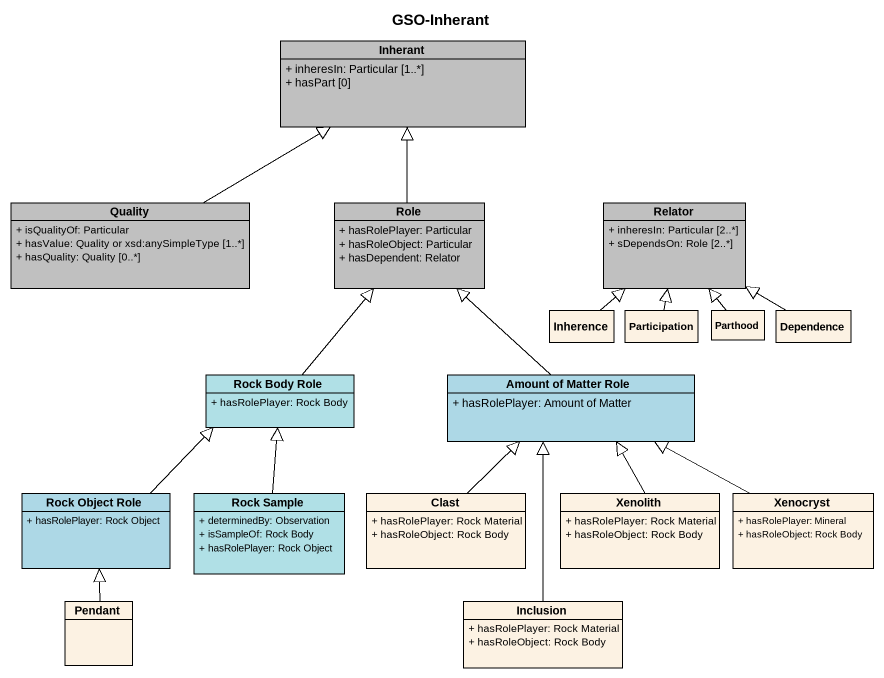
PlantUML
@startuml
title GSO-Inherant
hide circle
hide empty members
skinparam classAttributeIconSize 0
class Inherant #C0C0C0 {
  + inheresIn: Particular [1..*]
  + hasPart [0]
}
class Quality #C0C0C0 {
  + isQualityOf: Particular
  + hasValue: Quality or xsd:anySimpleType [1..*]
  + hasQuality: Quality [0..*]
}
class Role #C0C0C0 {
  + hasRolePlayer: Particular
  + hasRoleObject: Particular
  + hasDependent: Relator
}
class Relator #C0C0C0 {
  + inheresIn: Particular [2..*]
  + sDependsOn: Role [2..*]
}
class Inherence
class Participation
class Parthood
class Dependence
class "Rock Body Role" as Rock_Body_Role #B0E0E6 {
  + hasRolePlayer: Rock Body
}
class "Amount of Matter Role" as Amount_of_Matter_Role #ADD8E6 {
  + hasRolePlayer: Amount of Matter
}
class "Rock Object Role" as Rock_Object_Role #ADD8E6 {
  + hasRolePlayer: Rock Object
}
class "Rock Sample" as Rock_Sample #B0E0E6 {
  + determinedBy: Observation
  + isSampleOf: Rock Body
  + hasRolePlayer: Rock Object
}
class Clast {
  + hasRolePlayer: Rock Material
  + hasRoleObject: Rock Body
}
class Xenolith {
  + hasRolePlayer: Rock Material
  + hasRoleObject: Rock Body
}
class Xenocryst {
  + hasRolePlayer: Mineral
  + hasRoleObject: Rock Body
}
class Pendant
class Inclusion {
  + hasRolePlayer: Rock Material
  + hasRoleObject: Rock Body
}
Quality -right-|> Inherant
Role -up-|> Inherant
Inherence -up-|> Relator
Participation -up-|> Relator
Parthood -up-|> Relator
Dependence -left-|> Relator
Rock_Body_Role -up-|> Role
Amount_of_Matter_Role -up-|> Role
Rock_Object_Role -up-|> Rock_Body_Role
Rock_Sample -up-|> Rock_Body_Role
Clast -up-|> Amount_of_Matter_Role
Xenolith -up-|> Amount_of_Matter_Role
Xenocryst -left-|> Amount_of_Matter_Role
Pendant -up-|> Rock_Object_Role
Inclusion -up-|> Amount_of_Matter_Role
@enduml
